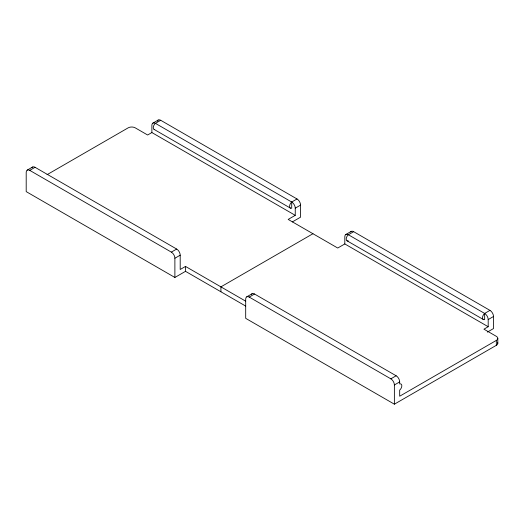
<?xml version="1.0" encoding="UTF-8"?>
<svg xmlns="http://www.w3.org/2000/svg" width="524" height="524" viewBox="0 0 524 524"><rect width="100%" height="100%" fill="white"/><g stroke="black" fill="none" stroke-linecap="round" stroke-linejoin="round"><path stroke-width="0.79" d="M27.235 170.117L32.547 167.051M245.691 306.082L185.509 271.334L174.885 277.465L26.2 191.62L26.2 172.409A5.004 2.889 60 0 1 29.737 170.366L35.049 167.3L176.66 249.051A5.004 2.889 60 0 1 180.197 255.188L180.197 269.493L185.509 266.428L245.691 301.176M47.029 174.689L128.157 127.849A5.004 2.889 0 0 1 135.238 127.849L147.63 135.002L151.875 132.552L295.254 215.331L295.254 208.179A5.004 2.889 60 0 0 291.711 202.041L155.418 123.356A5.004 2.889 60 0 0 151.875 125.4L151.875 132.552M152.91 123.107L158.222 120.042M292.3 221.94L300.56 217.172L300.56 205.113A5.004 2.889 60 0 0 297.023 198.976L160.724 120.291L155.418 123.356A3.851 2.22 -60 0 0 153.316 127.208A3.851 2.22 -60 0 0 154.731 129.585M29.737 170.366L171.348 252.123L176.66 249.051M174.885 277.465L174.885 258.253L180.197 255.188M291.711 202.041L291.711 208.179A3.851 2.22 -60 0 1 289.589 206.338A3.851 2.22 -60 0 1 291.711 202.041L297.023 198.976M295.254 208.179L300.56 205.113M295.254 215.331L288.174 219.418L337.731 248.029L344.812 243.942L488.191 326.721L488.191 319.568A5.004 2.889 60 0 0 484.654 313.437L348.355 234.745A5.004 2.889 60 0 0 344.812 236.789L344.812 243.942M312.952 233.724L220.912 286.864L220.912 291.77M345.853 234.497L351.159 231.431M487.359 332.111L493.503 328.561L493.503 316.503A5.004 2.889 60 0 0 489.96 310.372L353.667 231.68L348.355 234.745A3.851 2.22 -60 0 0 346.233 239.036A3.851 2.22 -60 0 0 348.355 240.876M246.725 296.839L252.037 293.774M497.63 342.532A5.004 2.889 0 0 1 496.333 345.323L394.376 404.187L245.691 318.343L245.691 299.132A5.004 2.889 60 0 1 249.228 297.088L254.54 294.016L396.144 375.774A5.004 2.889 60 0 1 399.688 381.904L399.688 383.948A3.851 2.22 -60 0 1 401.81 385.788A3.851 2.22 -60 0 1 399.688 390.085L399.688 396.216L496.333 340.417A5.004 2.889 0 0 0 496.333 336.329L483.94 329.177L488.191 326.721M484.654 313.437L484.654 319.568A3.851 2.22 -60 0 1 482.525 317.727A3.851 2.22 -60 0 1 484.654 313.437L489.96 310.372M488.191 319.568L493.503 316.503M249.228 297.088L390.839 378.839L396.144 375.774M394.376 404.187L394.376 384.97L399.688 381.904M154.135 129.435L290.434 208.126M347.078 240.824L483.37 319.516M497.8 338.373L497.8 343.279M496.333 340.417L496.333 345.323M185.509 266.428L185.509 271.334M157.305 121.345A5.004 2.889 60 0 1 160.724 120.291M350.602 231.955A5.004 2.889 60 0 1 353.667 231.68M171.348 252.123A5.004 2.889 60 0 1 174.885 258.253M31.984 167.569A5.004 2.889 60 0 1 35.049 167.3M251.474 294.292A5.004 2.889 60 0 1 254.54 294.016M390.839 378.839A5.004 2.889 60 0 1 394.376 384.97"/></g></svg>
